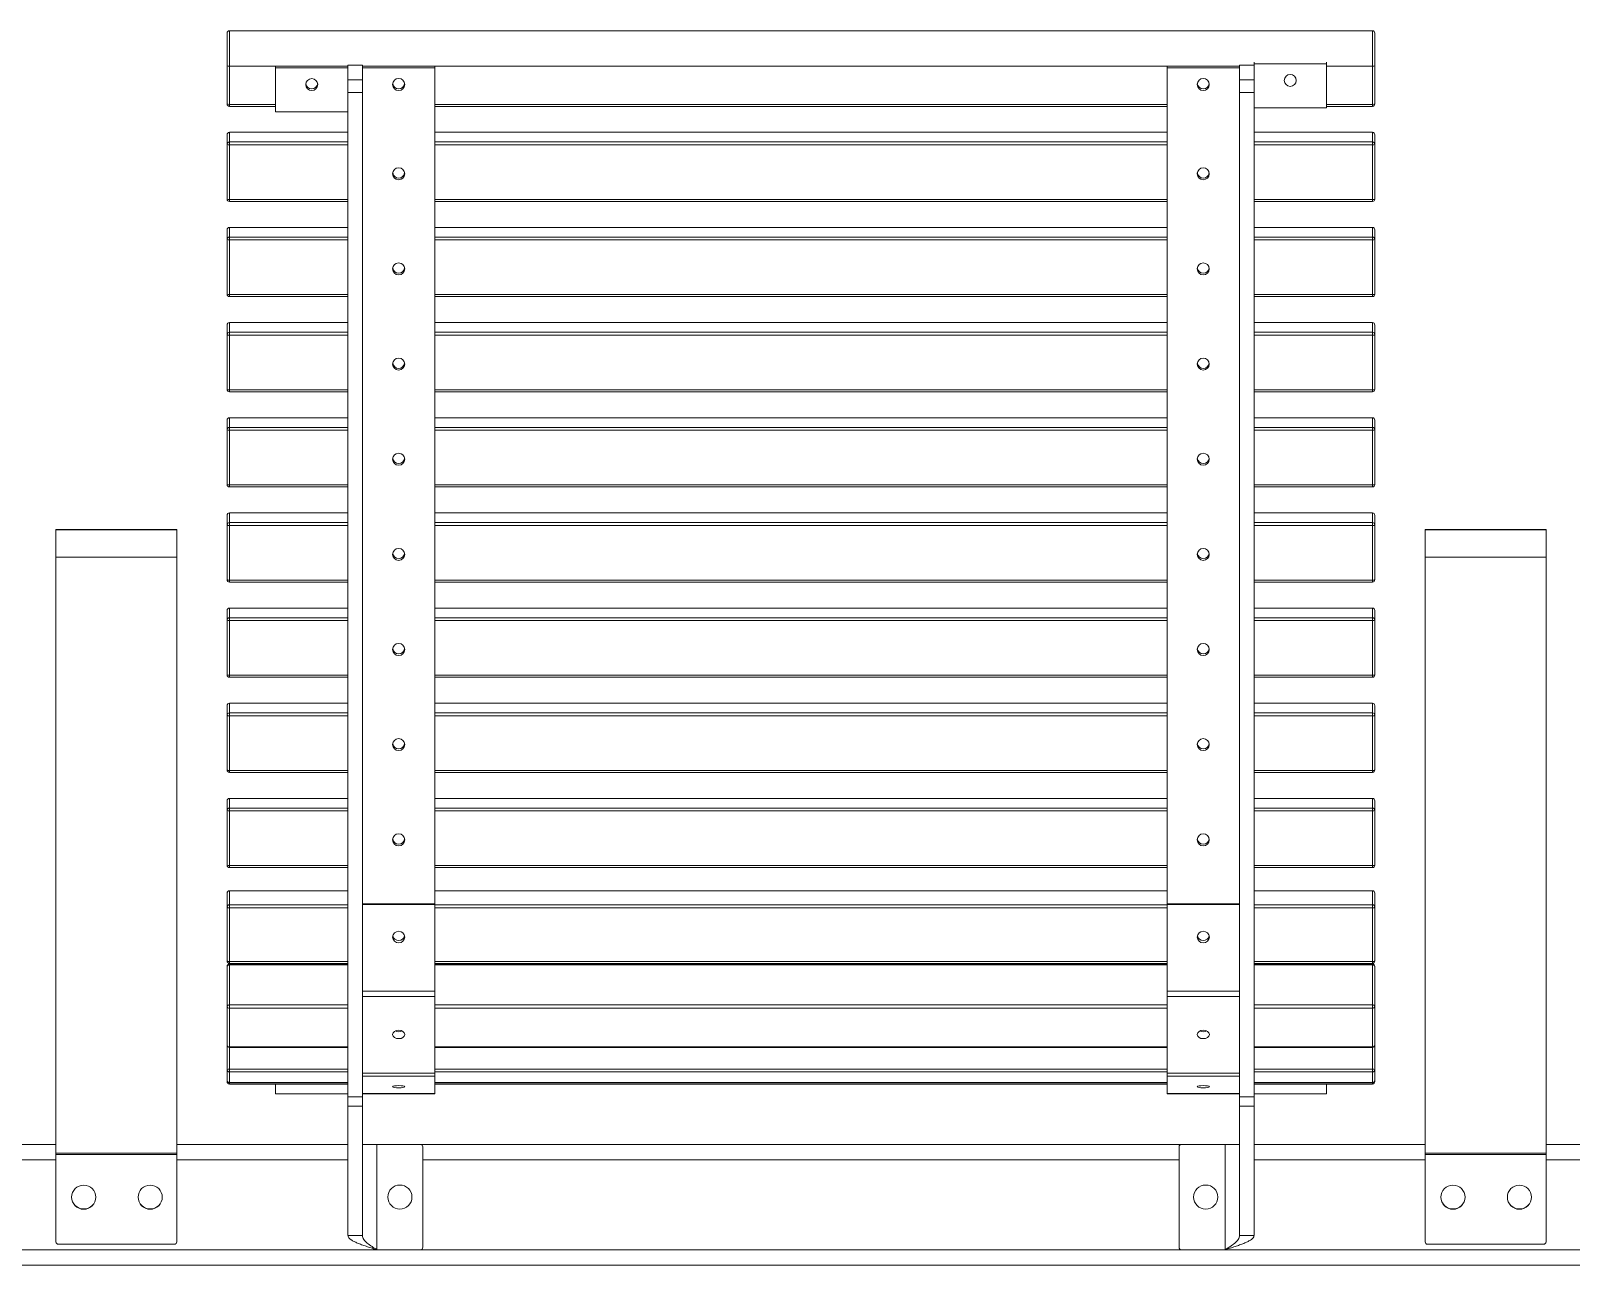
# Model space of a CAD drawing. Header units: millimetres. Extents: x 2717 to 8657, y -3129 to 1071.
# Drawn here: x 4735 to 5373, y -2093 to -1582 of the extents above; entities that cross this region are included whole.
import ezdxf

# ---------------------------------------------------------------- set-up
doc = ezdxf.new("R2010")
doc.units = ezdxf.units.MM

# ---------------------------------------------------------------- blocks, each defined once
blk = doc.blocks.new('tyl')
at = {"color": 7, "linetype": 'Continuous', "lineweight": 15}
for p, q in [((-3207.28, 1920.91), (-3207.28, 1934.4)), ((-2733.28, 1935.4), (-3206.28, 1935.4)), ((-3206.28, 1935.4), (-3206.28, 1920.73)), ((-2733.28, 1920.73), (-2733.28, 1935.4)), ((-2732.28, 1934.4), (-2732.28, 1920.91)), ((-3207.28, 1905.13), (-3207.28, 1920.91)), ((-3206.28, 1920.73), (-3206.28, 1904.96)), ((-3206.28, 1920.73), (-3187.28, 1920.73)), ((-3157.28, 1920.73), (-3187.28, 1920.73)), ((-3187.28, 1920.73), (-3187.28, 1920.04)), ((-3187.28, 1920.04), (-3187.28, 1901.81)), ((-3157.28, 1920.04), (-3187.28, 1920.04)), ((-3157.28, 1921.18), (-3151.28, 1921.18)), ((-3157.28, 1921.18), (-3157.28, 1920.41)), ((-3157.28, 1920.41), (-3157.28, 1920.04)), ((-3157.28, 1919.54), (-3157.28, 1920.04)), ((-3157.28, 1919.54), (-3157.28, 1915.06)), ((-3151.28, 1921.18), (-3151.28, 1920.41)), ((-3121.28, 1920.73), (-3151.28, 1920.73)), ((-3151.28, 1920.04), (-3151.28, 1920.41)), ((-3121.28, 1920.04), (-3151.28, 1920.04)), ((-3151.28, 1920.04), (-3151.28, 1919.54)), ((-3151.28, 1919.54), (-3151.28, 1915.06)), ((-3121.28, 1920.04), (-3121.28, 1920.73)), ((-3121.28, 1920.73), (-2818.28, 1920.73)), ((-3121.28, 1920.04), (-3121.28, 1573.99)), ((-2788.28, 1920.73), (-2818.28, 1920.73)), ((-2818.28, 1920.04), (-2818.28, 1920.73)), ((-2788.28, 1920.04), (-2818.28, 1920.04)), ((-2818.28, 1920.04), (-2818.28, 1573.99)), ((-2788.28, 1921.18), (-2782.28, 1921.18)), ((-2788.28, 1921.18), (-2788.28, 1920.41)), ((-2788.28, 1920.04), (-2788.28, 1920.41)), ((-2788.28, 1920.04), (-2788.28, 1919.54)), ((-2788.28, 1919.54), (-2788.28, 1915.06)), ((-2782.28, 1922.45), (-2782.28, 1921.78)), ((-2782.28, 1921.78), (-2782.28, 1919.67)), ((-2752.28, 1921.78), (-2782.28, 1921.78)), ((-2782.28, 1919.67), (-2782.28, 1915.06)), ((-2752.28, 1922.45), (-2752.28, 1921.78)), ((-2752.28, 1903.56), (-2752.28, 1921.78)), ((-2752.28, 1920.73), (-2733.28, 1920.73)), ((-2733.28, 1904.96), (-2733.28, 1920.73)), ((-2732.28, 1920.91), (-2732.28, 1905.13)), ((-3157.28, 1915.06), (-3151.28, 1915.06)), ((-3157.28, 1909.8), (-3157.28, 1915.06)), ((-3151.28, 1915.06), (-3151.28, 1909.8)), ((-2788.28, 1915.06), (-2782.28, 1915.06)), ((-2788.28, 1909.8), (-2788.28, 1915.06)), ((-2782.28, 1915.06), (-2782.28, 1909.8)), ((-3151.28, 1909.8), (-3157.28, 1909.8)), ((-3157.28, 1909.8), (-3157.28, 1494.07)), ((-3151.28, 1909.8), (-3151.28, 1494.07)), ((-2782.28, 1909.8), (-2788.28, 1909.8)), ((-2788.28, 1909.8), (-2788.28, 1494.07)), ((-2782.28, 1909.8), (-2782.28, 1494.07)), ((-3206.28, 1904.96), (-3187.28, 1904.96)), ((-3206.28, 1904.13), (-3206.28, 1904.96)), ((-3206.28, 1904.13), (-3187.28, 1904.13)), ((-3187.28, 1901.81), (-3157.28, 1901.81)), ((-3121.28, 1904.96), (-2818.28, 1904.96)), ((-3121.28, 1904.13), (-2818.28, 1904.13)), ((-2782.28, 1903.56), (-2752.28, 1903.56)), ((-2752.28, 1904.96), (-2733.28, 1904.96)), ((-2752.28, 1904.13), (-2733.28, 1904.13)), ((-2733.28, 1904.96), (-2733.28, 1904.13)), ((-3207.28, 1888.39), (-3207.28, 1892.38)), ((-3207.28, 1865.74), (-3207.28, 1888.39)), ((-3157.28, 1893.38), (-3206.28, 1893.38)), ((-3206.28, 1893.38), (-3206.28, 1893.37)), ((-3206.28, 1893.37), (-3206.28, 1889.38)), ((-3157.28, 1893.37), (-3206.28, 1893.37)), ((-3206.28, 1888.22), (-3206.28, 1889.38)), ((-3206.28, 1889.38), (-3157.28, 1889.38)), ((-3206.28, 1888.22), (-3206.28, 1865.57)), ((-3157.28, 1888.22), (-3206.28, 1888.22)), ((-2818.28, 1893.38), (-3121.28, 1893.38)), ((-2818.28, 1893.37), (-3121.28, 1893.37)), ((-3121.28, 1889.38), (-2818.28, 1889.38)), ((-2818.28, 1888.22), (-3121.28, 1888.22)), ((-2733.28, 1893.38), (-2782.28, 1893.38)), ((-2733.28, 1893.37), (-2782.28, 1893.37)), ((-2782.28, 1889.38), (-2733.28, 1889.38)), ((-2733.28, 1888.22), (-2782.28, 1888.22)), ((-2733.28, 1893.37), (-2733.28, 1893.38)), ((-2733.28, 1889.38), (-2733.28, 1893.37)), ((-2733.28, 1889.38), (-2733.28, 1888.22)), ((-2733.28, 1865.57), (-2733.28, 1888.22)), ((-2732.28, 1892.38), (-2732.28, 1888.39)), ((-2732.28, 1888.39), (-2732.28, 1865.74)), ((-3206.28, 1865.57), (-3157.28, 1865.57)), ((-3206.28, 1864.74), (-3206.28, 1865.57)), ((-3206.28, 1864.74), (-3157.28, 1864.74)), ((-3121.28, 1865.57), (-2818.28, 1865.57)), ((-3121.28, 1864.74), (-2818.28, 1864.74)), ((-2782.28, 1865.57), (-2733.28, 1865.57)), ((-2782.28, 1864.74), (-2733.28, 1864.74)), ((-2733.28, 1865.57), (-2733.28, 1864.74)), ((-3207.28, 1849), (-3207.28, 1852.99)), ((-3207.28, 1826.35), (-3207.28, 1849)), ((-3157.28, 1853.99), (-3206.28, 1853.99)), ((-3206.28, 1853.99), (-3206.28, 1853.98)), ((-3206.28, 1853.98), (-3206.28, 1849.98)), ((-3157.28, 1853.98), (-3206.28, 1853.98)), ((-3206.28, 1848.82), (-3206.28, 1849.98)), ((-3206.28, 1849.98), (-3157.28, 1849.98)), ((-3206.28, 1848.82), (-3206.28, 1826.17)), ((-3157.28, 1848.82), (-3206.28, 1848.82)), ((-2818.28, 1853.99), (-3121.28, 1853.99)), ((-2818.28, 1853.98), (-3121.28, 1853.98)), ((-3121.28, 1849.98), (-2818.28, 1849.98)), ((-2818.28, 1848.82), (-3121.28, 1848.82)), ((-2733.28, 1853.99), (-2782.28, 1853.99)), ((-2733.28, 1853.98), (-2782.28, 1853.98)), ((-2782.28, 1849.98), (-2733.28, 1849.98)), ((-2733.28, 1848.82), (-2782.28, 1848.82)), ((-2733.28, 1853.98), (-2733.28, 1853.99)), ((-2733.28, 1849.98), (-2733.28, 1853.98)), ((-2733.28, 1849.98), (-2733.28, 1848.82)), ((-2733.28, 1826.17), (-2733.28, 1848.82)), ((-2732.28, 1852.99), (-2732.28, 1849)), ((-2732.28, 1849), (-2732.28, 1826.35)), ((-3206.28, 1826.17), (-3157.28, 1826.17)), ((-3206.28, 1825.35), (-3206.28, 1826.17)), ((-3206.28, 1825.35), (-3157.28, 1825.35)), ((-3121.28, 1826.17), (-2818.28, 1826.17)), ((-3121.28, 1825.35), (-2818.28, 1825.35)), ((-2782.28, 1826.17), (-2733.28, 1826.17)), ((-2782.28, 1825.35), (-2733.28, 1825.35)), ((-2733.28, 1826.17), (-2733.28, 1825.35)), ((-3207.28, 1809.61), (-3207.28, 1813.6)), ((-3157.28, 1814.6), (-3206.28, 1814.6)), ((-3206.28, 1814.6), (-3206.28, 1814.58)), ((-3206.28, 1814.58), (-3206.28, 1810.59)), ((-3157.28, 1814.58), (-3206.28, 1814.58)), ((-3206.28, 1809.43), (-3206.28, 1810.59)), ((-3206.28, 1810.59), (-3157.28, 1810.59)), ((-2818.28, 1814.6), (-3121.28, 1814.6)), ((-2818.28, 1814.58), (-3121.28, 1814.58)), ((-3121.28, 1810.59), (-2818.28, 1810.59)), ((-2733.28, 1814.6), (-2782.28, 1814.6)), ((-2733.28, 1814.58), (-2782.28, 1814.58)), ((-2782.28, 1810.59), (-2733.28, 1810.59)), ((-2733.28, 1814.58), (-2733.28, 1814.6)), ((-2733.28, 1810.59), (-2733.28, 1814.58)), ((-2733.28, 1810.59), (-2733.28, 1809.43)), ((-2732.28, 1813.6), (-2732.28, 1809.61)), ((-3207.28, 1786.96), (-3207.28, 1809.61)), ((-3206.28, 1809.43), (-3206.28, 1786.78)), ((-3157.28, 1809.43), (-3206.28, 1809.43)), ((-2818.28, 1809.43), (-3121.28, 1809.43)), ((-2733.28, 1809.43), (-2782.28, 1809.43)), ((-2733.28, 1786.78), (-2733.28, 1809.43)), ((-2732.28, 1809.61), (-2732.28, 1786.96)), ((-3206.28, 1786.78), (-3157.28, 1786.78)), ((-3206.28, 1785.96), (-3206.28, 1786.78)), ((-3206.28, 1785.96), (-3157.28, 1785.96)), ((-3121.28, 1786.78), (-2818.28, 1786.78)), ((-3121.28, 1785.96), (-2818.28, 1785.96)), ((-2782.28, 1786.78), (-2733.28, 1786.78)), ((-2782.28, 1785.96), (-2733.28, 1785.96)), ((-2733.28, 1786.78), (-2733.28, 1785.96)), ((-3207.28, 1770.21), (-3207.28, 1774.21)), ((-3157.28, 1775.21), (-3206.28, 1775.21)), ((-3206.28, 1775.21), (-3206.28, 1775.19)), ((-3206.28, 1775.19), (-3206.28, 1771.2)), ((-3157.28, 1775.19), (-3206.28, 1775.19)), ((-2818.28, 1775.21), (-3121.28, 1775.21)), ((-2818.28, 1775.19), (-3121.28, 1775.19)), ((-2733.28, 1775.21), (-2782.28, 1775.21)), ((-2733.28, 1775.19), (-2782.28, 1775.19)), ((-2733.28, 1775.19), (-2733.28, 1775.21)), ((-2733.28, 1771.2), (-2733.28, 1775.19)), ((-2732.28, 1774.21), (-2732.28, 1770.21)), ((-3207.28, 1747.56), (-3207.28, 1770.21)), ((-3206.28, 1770.04), (-3206.28, 1771.2)), ((-3206.28, 1771.2), (-3157.28, 1771.2)), ((-3206.28, 1770.04), (-3206.28, 1747.39)), ((-3157.28, 1770.04), (-3206.28, 1770.04)), ((-3121.28, 1771.2), (-2818.28, 1771.2)), ((-2818.28, 1770.04), (-3121.28, 1770.04)), ((-2782.28, 1771.2), (-2733.28, 1771.2)), ((-2733.28, 1770.04), (-2782.28, 1770.04)), ((-2733.28, 1771.2), (-2733.28, 1770.04)), ((-2733.28, 1747.39), (-2733.28, 1770.04)), ((-2732.28, 1770.21), (-2732.28, 1747.56)), ((-3206.28, 1747.39), (-3157.28, 1747.39)), ((-3206.28, 1746.56), (-3206.28, 1747.39)), ((-3121.28, 1747.39), (-2818.28, 1747.39)), ((-2782.28, 1747.39), (-2733.28, 1747.39)), ((-2733.28, 1747.39), (-2733.28, 1746.56)), ((-3206.28, 1746.56), (-3157.28, 1746.56)), ((-3121.28, 1746.56), (-2818.28, 1746.56)), ((-2782.28, 1746.56), (-2733.28, 1746.56)), ((-3207.28, 1730.82), (-3207.28, 1734.82)), ((-3157.28, 1735.82), (-3206.28, 1735.82)), ((-3206.28, 1735.82), (-3206.28, 1735.8)), ((-3206.28, 1735.8), (-3206.28, 1731.81)), ((-3157.28, 1735.8), (-3206.28, 1735.8)), ((-2818.28, 1735.82), (-3121.28, 1735.82)), ((-2818.28, 1735.8), (-3121.28, 1735.8)), ((-2733.28, 1735.82), (-2782.28, 1735.82)), ((-2733.28, 1735.8), (-2782.28, 1735.8)), ((-2733.28, 1735.8), (-2733.28, 1735.82)), ((-2733.28, 1731.81), (-2733.28, 1735.8)), ((-2732.28, 1734.82), (-2732.28, 1730.82)), ((-3228.12, 1728.97), (-3278.12, 1728.97)), ((-3278.12, 1728.8), (-3278.12, 1728.97)), ((-3228.12, 1728.8), (-3278.12, 1728.8)), ((-3278.12, 1717.45), (-3278.12, 1728.8)), ((-3228.12, 1728.8), (-3228.12, 1728.97)), ((-3228.12, 1717.45), (-3228.12, 1728.8)), ((-3207.28, 1708.17), (-3207.28, 1730.82)), ((-3206.28, 1730.65), (-3206.28, 1731.81)), ((-3206.28, 1731.81), (-3157.28, 1731.81)), ((-3206.28, 1730.65), (-3206.28, 1708)), ((-3157.28, 1730.65), (-3206.28, 1730.65)), ((-3121.28, 1731.81), (-2818.28, 1731.81)), ((-2818.28, 1730.65), (-3121.28, 1730.65)), ((-2782.28, 1731.81), (-2733.28, 1731.81)), ((-2733.28, 1730.65), (-2782.28, 1730.65)), ((-2733.28, 1731.81), (-2733.28, 1730.65)), ((-2733.28, 1708), (-2733.28, 1730.65)), ((-2732.28, 1730.82), (-2732.28, 1708.17)), ((-2661.45, 1728.97), (-2711.45, 1728.97)), ((-2711.45, 1728.8), (-2711.45, 1728.97)), ((-2661.45, 1728.8), (-2711.45, 1728.8)), ((-2711.45, 1717.45), (-2711.45, 1728.8)), ((-2661.45, 1728.8), (-2661.45, 1728.97)), ((-2661.45, 1717.45), (-2661.45, 1728.8)), ((-3228.12, 1717.45), (-3278.12, 1717.45)), ((-3278.12, 1470.8), (-3278.12, 1717.45)), ((-3228.12, 1470.8), (-3228.12, 1717.45)), ((-2661.45, 1717.45), (-2711.45, 1717.45)), ((-2711.45, 1470.8), (-2711.45, 1717.45)), ((-2661.45, 1470.8), (-2661.45, 1717.45)), ((-3206.28, 1708), (-3157.28, 1708)), ((-3206.28, 1707.17), (-3206.28, 1708)), ((-3206.28, 1707.17), (-3157.28, 1707.17)), ((-3121.28, 1708), (-2818.28, 1708)), ((-3121.28, 1707.17), (-2818.28, 1707.17)), ((-2782.28, 1708), (-2733.28, 1708)), ((-2782.28, 1707.17), (-2733.28, 1707.17)), ((-2733.28, 1708), (-2733.28, 1707.17)), ((-3157.28, 1696.42), (-3206.28, 1696.42)), ((-3206.28, 1696.42), (-3206.28, 1696.41)), ((-3206.28, 1696.41), (-3206.28, 1692.41)), ((-3157.28, 1696.41), (-3206.28, 1696.41)), ((-2818.28, 1696.42), (-3121.28, 1696.42)), ((-2818.28, 1696.41), (-3121.28, 1696.41)), ((-2733.28, 1696.42), (-2782.28, 1696.42)), ((-2733.28, 1696.41), (-2782.28, 1696.41)), ((-2733.28, 1696.41), (-2733.28, 1696.42)), ((-2733.28, 1692.41), (-2733.28, 1696.41)), ((-3207.28, 1691.43), (-3207.28, 1695.42)), ((-3207.28, 1668.78), (-3207.28, 1691.43)), ((-3206.28, 1691.26), (-3206.28, 1692.41)), ((-3206.28, 1692.41), (-3157.28, 1692.41)), ((-3206.28, 1691.26), (-3206.28, 1668.6)), ((-3157.28, 1691.26), (-3206.28, 1691.26)), ((-3121.28, 1692.41), (-2818.28, 1692.41)), ((-2818.28, 1691.26), (-3121.28, 1691.26)), ((-2782.28, 1692.41), (-2733.28, 1692.41)), ((-2733.28, 1691.26), (-2782.28, 1691.26)), ((-2733.28, 1692.41), (-2733.28, 1691.26)), ((-2733.28, 1668.6), (-2733.28, 1691.26)), ((-2732.28, 1695.42), (-2732.28, 1691.43)), ((-2732.28, 1691.43), (-2732.28, 1668.78)), ((-3206.28, 1668.6), (-3157.28, 1668.6)), ((-3206.28, 1667.78), (-3206.28, 1668.6)), ((-3206.28, 1667.78), (-3157.28, 1667.78)), ((-3121.28, 1668.6), (-2818.28, 1668.6)), ((-3121.28, 1667.78), (-2818.28, 1667.78)), ((-2782.28, 1668.6), (-2733.28, 1668.6)), ((-2782.28, 1667.78), (-2733.28, 1667.78)), ((-2733.28, 1668.6), (-2733.28, 1667.78)), ((-3207.28, 1652.04), (-3207.28, 1656.03)), ((-3207.28, 1629.39), (-3207.28, 1652.04)), ((-3157.28, 1657.03), (-3206.28, 1657.03)), ((-3206.28, 1657.03), (-3206.28, 1657.02)), ((-3206.28, 1657.02), (-3206.28, 1653.02)), ((-3157.28, 1657.02), (-3206.28, 1657.02)), ((-3206.28, 1651.86), (-3206.28, 1653.02)), ((-3206.28, 1653.02), (-3157.28, 1653.02)), ((-3206.28, 1651.86), (-3206.28, 1629.21)), ((-3157.28, 1651.86), (-3206.28, 1651.86)), ((-2818.28, 1657.03), (-3121.28, 1657.03)), ((-2818.28, 1657.02), (-3121.28, 1657.02)), ((-3121.28, 1653.02), (-2818.28, 1653.02)), ((-2818.28, 1651.86), (-3121.28, 1651.86)), ((-2733.28, 1657.03), (-2782.28, 1657.03)), ((-2733.28, 1657.02), (-2782.28, 1657.02)), ((-2782.28, 1653.02), (-2733.28, 1653.02)), ((-2733.28, 1651.86), (-2782.28, 1651.86)), ((-2733.28, 1657.02), (-2733.28, 1657.03)), ((-2733.28, 1653.02), (-2733.28, 1657.02)), ((-2733.28, 1653.02), (-2733.28, 1651.86)), ((-2733.28, 1629.21), (-2733.28, 1651.86)), ((-2732.28, 1656.03), (-2732.28, 1652.04)), ((-2732.28, 1652.04), (-2732.28, 1629.39)), ((-3206.28, 1629.21), (-3157.28, 1629.21)), ((-3206.28, 1628.39), (-3206.28, 1629.21)), ((-3206.28, 1628.39), (-3157.28, 1628.39)), ((-3121.28, 1629.21), (-2818.28, 1629.21)), ((-3121.28, 1628.39), (-2818.28, 1628.39)), ((-2782.28, 1629.21), (-2733.28, 1629.21)), ((-2782.28, 1628.39), (-2733.28, 1628.39)), ((-2733.28, 1629.21), (-2733.28, 1628.39)), ((-3207.28, 1612.64), (-3207.28, 1616.64)), ((-3157.28, 1617.64), (-3206.28, 1617.64)), ((-3206.28, 1617.64), (-3206.28, 1617.62)), ((-3206.28, 1617.62), (-3206.28, 1613.63)), ((-3157.28, 1617.62), (-3206.28, 1617.62)), ((-3206.28, 1612.47), (-3206.28, 1613.63)), ((-3206.28, 1613.63), (-3157.28, 1613.63)), ((-2818.28, 1617.64), (-3121.28, 1617.64)), ((-2818.28, 1617.62), (-3121.28, 1617.62)), ((-3121.28, 1613.63), (-2818.28, 1613.63)), ((-2733.28, 1617.64), (-2782.28, 1617.64)), ((-2733.28, 1617.62), (-2782.28, 1617.62)), ((-2782.28, 1613.63), (-2733.28, 1613.63)), ((-2733.28, 1617.62), (-2733.28, 1617.64)), ((-2733.28, 1613.63), (-2733.28, 1617.62)), ((-2733.28, 1613.63), (-2733.28, 1612.47)), ((-2732.28, 1616.64), (-2732.28, 1612.64)), ((-3207.28, 1589.99), (-3207.28, 1612.64)), ((-3206.28, 1612.47), (-3206.28, 1589.82)), ((-3157.28, 1612.47), (-3206.28, 1612.47)), ((-2818.28, 1612.47), (-3121.28, 1612.47)), ((-2733.28, 1612.47), (-2782.28, 1612.47)), ((-2733.28, 1589.82), (-2733.28, 1612.47)), ((-2732.28, 1612.64), (-2732.28, 1589.99)), ((-3206.28, 1589.82), (-3157.28, 1589.82)), ((-3206.28, 1588.99), (-3206.28, 1589.82)), ((-3206.28, 1588.99), (-3157.28, 1588.99)), ((-3121.28, 1589.82), (-2818.28, 1589.82)), ((-3121.28, 1588.99), (-2818.28, 1588.99)), ((-2782.28, 1589.82), (-2733.28, 1589.82)), ((-2782.28, 1588.99), (-2733.28, 1588.99)), ((-2733.28, 1589.82), (-2733.28, 1588.99)), ((-3207.28, 1572.59), (-3207.28, 1578.37)), ((-3157.28, 1579.37), (-3206.28, 1579.37)), ((-3206.28, 1579.37), (-3206.28, 1579.33)), ((-3206.28, 1579.33), (-3206.28, 1573.56)), ((-3157.28, 1579.33), (-3206.28, 1579.33)), ((-2818.28, 1579.37), (-3121.28, 1579.37)), ((-2818.28, 1579.33), (-3121.28, 1579.33)), ((-2733.28, 1579.37), (-2782.28, 1579.37)), ((-2733.28, 1579.33), (-2782.28, 1579.33)), ((-2733.28, 1579.33), (-2733.28, 1579.37)), ((-2733.28, 1573.56), (-2733.28, 1579.33)), ((-2732.28, 1578.37), (-2732.28, 1572.59)), ((-3207.28, 1550.33), (-3207.28, 1572.59)), ((-3206.28, 1572.34), (-3206.28, 1573.56)), ((-3206.28, 1573.56), (-3157.28, 1573.56)), ((-3206.28, 1572.34), (-3206.28, 1550.07)), ((-3157.28, 1572.34), (-3206.28, 1572.34)), ((-3121.28, 1573.99), (-3151.28, 1573.99)), ((-3121.28, 1573.62), (-3151.28, 1573.62)), ((-3121.28, 1573.99), (-3121.28, 1573.62)), ((-3121.28, 1573.62), (-3121.28, 1537.78)), ((-3121.28, 1573.56), (-2818.28, 1573.56)), ((-2818.28, 1572.34), (-3121.28, 1572.34)), ((-2788.28, 1573.99), (-2818.28, 1573.99)), ((-2818.28, 1573.99), (-2818.28, 1573.62)), ((-2788.28, 1573.62), (-2818.28, 1573.62)), ((-2818.28, 1573.62), (-2818.28, 1537.78)), ((-2782.28, 1573.56), (-2733.28, 1573.56)), ((-2733.28, 1572.34), (-2782.28, 1572.34)), ((-2733.28, 1573.56), (-2733.28, 1572.34)), ((-2733.28, 1550.07), (-2733.28, 1572.34)), ((-2732.28, 1572.59), (-2732.28, 1550.33)), ((-3206.28, 1550.07), (-3157.28, 1550.07)), ((-3206.28, 1549.33), (-3206.28, 1550.07)), ((-3206.28, 1549.33), (-3157.28, 1549.33)), ((-3121.28, 1550.07), (-2818.28, 1550.07)), ((-3121.28, 1549.33), (-2818.28, 1549.33)), ((-2782.28, 1550.07), (-2733.28, 1550.07)), ((-2782.28, 1549.33), (-2733.28, 1549.33)), ((-2733.28, 1550.07), (-2733.28, 1549.33)), ((-3207.28, 1531.48), (-3207.28, 1548.02)), ((-3157.28, 1549.02), (-3206.28, 1549.02)), ((-3206.28, 1548.71), (-3206.28, 1549.02)), ((-3206.28, 1548.71), (-3206.28, 1532.17)), ((-3157.28, 1548.71), (-3206.28, 1548.71)), ((-2818.28, 1549.02), (-3121.28, 1549.02)), ((-2818.28, 1548.71), (-3121.28, 1548.71)), ((-2733.28, 1549.02), (-2782.28, 1549.02)), ((-2733.28, 1548.71), (-2782.28, 1548.71)), ((-2733.28, 1549.02), (-2733.28, 1548.71)), ((-2733.28, 1532.17), (-2733.28, 1548.71)), ((-2732.28, 1548.02), (-2732.28, 1531.48)), ((-3121.28, 1537.78), (-3151.28, 1537.78)), ((-3121.28, 1537.78), (-3121.28, 1535.56)), ((-2788.28, 1537.78), (-2818.28, 1537.78)), ((-2818.28, 1537.78), (-2818.28, 1535.56)), ((-3207.28, 1515.5), (-3207.28, 1531.48)), ((-3206.28, 1530.76), (-3206.28, 1532.17)), ((-3206.28, 1532.17), (-3157.28, 1532.17)), ((-3206.28, 1530.76), (-3206.28, 1514.78)), ((-3157.28, 1530.76), (-3206.28, 1530.76)), ((-3121.28, 1535.56), (-3151.28, 1535.56)), ((-3121.28, 1535.56), (-3121.28, 1503.9)), ((-3121.28, 1532.17), (-2818.28, 1532.17)), ((-2818.28, 1530.76), (-3121.28, 1530.76)), ((-2788.28, 1535.56), (-2818.28, 1535.56)), ((-2818.28, 1535.56), (-2818.28, 1503.9)), ((-2782.28, 1532.17), (-2733.28, 1532.17)), ((-2733.28, 1530.76), (-2782.28, 1530.76)), ((-2733.28, 1532.17), (-2733.28, 1530.76)), ((-2733.28, 1514.78), (-2733.28, 1530.76)), ((-2732.28, 1531.48), (-2732.28, 1515.5)), ((-3207.28, 1505.35), (-3207.28, 1515.5)), ((-3206.28, 1514.78), (-3157.28, 1514.78)), ((-3206.28, 1514.5), (-3206.28, 1514.78)), ((-3206.28, 1514.5), (-3157.28, 1514.5)), ((-3206.28, 1514.5), (-3206.28, 1505.54)), ((-3121.28, 1514.78), (-2818.28, 1514.78)), ((-3121.28, 1514.5), (-2818.28, 1514.5)), ((-2782.28, 1514.78), (-2733.28, 1514.78)), ((-2782.28, 1514.5), (-2733.28, 1514.5)), ((-2733.28, 1514.78), (-2733.28, 1514.5)), ((-2733.28, 1505.54), (-2733.28, 1514.5)), ((-2732.28, 1515.5), (-2732.28, 1505.35)), ((-3207.28, 1500.91), (-3207.28, 1505.35)), ((-3206.28, 1504.37), (-3206.28, 1505.54)), ((-3206.28, 1505.54), (-3157.28, 1505.54)), ((-3121.28, 1505.54), (-2818.28, 1505.54)), ((-2782.28, 1505.54), (-2733.28, 1505.54)), ((-2733.28, 1505.54), (-2733.28, 1504.37)), ((-2732.28, 1505.35), (-2732.28, 1500.91)), ((-3207.28, 1500.36), (-3207.28, 1500.91)), ((-3207.28, 1500.36), (-3207.11, 1500.36)), ((-3206.28, 1504.37), (-3206.28, 1499.93)), ((-3157.28, 1504.37), (-3206.28, 1504.37)), ((-3206.28, 1499.93), (-3157.28, 1499.93)), ((-3206.28, 1499.91), (-3206.28, 1499.93)), ((-3206.28, 1499.91), (-3157.28, 1499.91)), ((-3206.28, 1499.36), (-3206.28, 1499.91)), ((-3157.28, 1499.36), (-3206.28, 1499.36)), ((-3187.28, 1499.36), (-3187.28, 1495.36)), ((-3121.28, 1503.9), (-3151.28, 1503.9)), ((-3121.28, 1502.66), (-3151.28, 1502.66)), ((-2818.28, 1504.37), (-3121.28, 1504.37)), ((-3121.28, 1503.9), (-3121.28, 1502.66)), ((-3121.28, 1502.66), (-3121.28, 1495.44)), ((-3121.28, 1499.93), (-2818.28, 1499.93)), ((-3121.28, 1499.91), (-2818.28, 1499.91)), ((-2818.28, 1499.36), (-3121.28, 1499.36)), ((-2788.28, 1503.9), (-2818.28, 1503.9)), ((-2818.28, 1503.9), (-2818.28, 1502.66)), ((-2788.28, 1502.66), (-2818.28, 1502.66)), ((-2818.28, 1502.66), (-2818.28, 1495.44)), ((-2733.28, 1504.37), (-2782.28, 1504.37)), ((-2782.28, 1499.93), (-2733.28, 1499.93)), ((-2782.28, 1499.91), (-2733.28, 1499.91)), ((-2733.28, 1499.36), (-2782.28, 1499.36)), ((-2752.28, 1499.36), (-2752.28, 1495.36)), ((-2733.28, 1499.93), (-2733.28, 1504.37)), ((-2733.28, 1499.93), (-2733.28, 1499.91)), ((-2733.28, 1499.91), (-2733.28, 1499.36)), ((-2732.45, 1500.36), (-2732.28, 1500.36)), ((-2732.28, 1500.91), (-2732.28, 1500.36)), ((-3157.28, 1495.36), (-3187.28, 1495.36)), ((-3157.28, 1494.07), (-3151.28, 1494.07)), ((-3157.28, 1490.25), (-3157.28, 1494.07)), ((-3121.28, 1495.44), (-3151.28, 1495.44)), ((-3121.28, 1495.36), (-3151.28, 1495.36)), ((-3151.28, 1494.07), (-3151.28, 1490.25)), ((-3121.28, 1495.44), (-3121.28, 1495.36)), ((-2788.28, 1495.44), (-2818.28, 1495.44)), ((-2818.28, 1495.44), (-2818.28, 1495.36)), ((-2788.28, 1495.36), (-2818.28, 1495.36)), ((-2788.28, 1494.07), (-2782.28, 1494.07)), ((-2788.28, 1490.25), (-2788.28, 1494.07)), ((-2752.28, 1495.36), (-2782.28, 1495.36)), ((-2782.28, 1494.07), (-2782.28, 1490.25)), ((-3151.28, 1490.25), (-3157.28, 1490.25)), ((-3157.28, 1490.25), (-3157.28, 1436.64)), ((-3151.28, 1490.25), (-3151.28, 1436.64)), ((-2782.28, 1490.25), (-2788.28, 1490.25)), ((-2788.28, 1490.25), (-2788.28, 1436.64)), ((-2782.28, 1490.25), (-2782.28, 1436.64)), ((-3348.95, 1474.36), (-3278.12, 1474.36)), ((-3228.12, 1474.36), (-3157.28, 1474.36)), ((-3145.28, 1474.36), (-3151.28, 1474.36)), ((-3145.28, 1430.76), (-3145.28, 1474.36)), ((-3145.28, 1474.36), (-3127.28, 1474.36)), ((-3127.28, 1474.36), (-2812.28, 1474.36)), ((-3126.28, 1473.36), (-3126.28, 1431.76)), ((-2813.28, 1473.36), (-2813.28, 1431.76)), ((-2794.28, 1474.36), (-2812.28, 1474.36)), ((-2794.28, 1474.36), (-2794.28, 1430.76)), ((-2788.28, 1474.36), (-2794.28, 1474.36)), ((-2782.28, 1474.36), (-2711.45, 1474.36)), ((-2661.45, 1474.36), (-2590.61, 1474.36)), ((-3348.95, 1467.96), (-3278.12, 1467.96)), ((-3228.12, 1470.8), (-3278.12, 1470.8)), ((-3278.12, 1470.13), (-3278.12, 1470.8)), ((-3228.12, 1470.13), (-3278.12, 1470.13)), ((-3278.12, 1434.04), (-3278.12, 1470.13)), ((-3228.12, 1470.13), (-3228.12, 1470.8)), ((-3228.12, 1434.04), (-3228.12, 1470.13)), ((-3228.12, 1467.96), (-3157.28, 1467.96)), ((-3126.28, 1467.96), (-2813.28, 1467.96)), ((-2782.28, 1467.96), (-2711.45, 1467.96)), ((-2661.45, 1470.8), (-2711.45, 1470.8)), ((-2711.45, 1470.13), (-2711.45, 1470.8)), ((-2661.45, 1470.13), (-2711.45, 1470.13)), ((-2711.45, 1434.04), (-2711.45, 1470.13)), ((-2661.45, 1470.13), (-2661.45, 1470.8)), ((-2661.45, 1434.04), (-2661.45, 1470.13)), ((-2661.45, 1467.96), (-2590.61, 1467.96)), ((-3151.28, 1436.64), (-3157.28, 1436.64)), ((-2788.28, 1436.64), (-2782.28, 1436.64)), ((-4978.11, 1430.76), (-1528.11, 1430.76)), ((-3229.12, 1433.04), (-3277.12, 1433.04)), ((-3127.28, 1430.76), (-3145.28, 1430.76)), ((-2812.28, 1430.76), (-2794.28, 1430.76)), ((-2662.45, 1433.04), (-2710.45, 1433.04)), ((-4978.11, 1424.36), (-1528.11, 1424.36))]:
    blk.add_line(p, q, dxfattribs=at)
at = {"color": 7, "linetype": 'Continuous', "lineweight": 15, "flags": 128}
for points in [[(-3136.28, 1557.78), (-3135.32, 1557.96), (-3134.51, 1558.49), (-3133.97, 1559.27), (-3133.78, 1560.2), (-3133.97, 1561.13), (-3134.51, 1561.91), (-3135.32, 1562.44), (-3136.28, 1562.62), (-3137.24, 1562.44), (-3138.05, 1561.91), (-3138.59, 1561.13), (-3138.78, 1560.2), (-3138.59, 1559.27), (-3138.05, 1558.49), (-3137.24, 1557.96), (-3136.28, 1557.78)], [(-2803.28, 1557.78), (-2802.32, 1557.96), (-2801.51, 1558.49), (-2800.97, 1559.27), (-2800.78, 1560.2), (-2800.97, 1561.13), (-2801.51, 1561.91), (-2802.32, 1562.44), (-2803.28, 1562.62), (-2804.24, 1562.44), (-2805.05, 1561.91), (-2805.59, 1561.13), (-2805.78, 1560.2), (-2805.59, 1559.27), (-2805.05, 1558.49), (-2804.24, 1557.96), (-2803.28, 1557.78)], [(-3136.28, 1518.15), (-3135.32, 1518.28), (-3134.51, 1518.66), (-3133.97, 1519.22), (-3133.78, 1519.89), (-3133.97, 1520.55), (-3134.51, 1521.12), (-3135.32, 1521.49), (-3136.28, 1521.63), (-3137.24, 1521.49), (-3138.05, 1521.12), (-3138.59, 1520.55), (-3138.78, 1519.89), (-3138.59, 1519.22), (-3138.05, 1518.66), (-3137.24, 1518.28), (-3136.28, 1518.15)], [(-2803.28, 1518.15), (-2802.32, 1518.28), (-2801.51, 1518.66), (-2800.97, 1519.22), (-2800.78, 1519.89), (-2800.97, 1520.55), (-2801.51, 1521.12), (-2802.32, 1521.49), (-2803.28, 1521.63), (-2804.24, 1521.49), (-2805.05, 1521.12), (-2805.59, 1520.55), (-2805.78, 1519.89), (-2805.59, 1519.22), (-2805.05, 1518.66), (-2804.24, 1518.28), (-2803.28, 1518.15)], [(-3136.28, 1497.75), (-3135.32, 1497.78), (-3134.51, 1497.89), (-3133.97, 1498.04), (-3133.78, 1498.23), (-3133.97, 1498.41), (-3134.51, 1498.57), (-3135.32, 1498.67), (-3136.28, 1498.71), (-3137.24, 1498.67), (-3138.05, 1498.57), (-3138.59, 1498.41), (-3138.78, 1498.23), (-3138.59, 1498.04), (-3138.05, 1497.89), (-3137.24, 1497.78), (-3136.28, 1497.75)], [(-2803.28, 1497.75), (-2802.32, 1497.78), (-2801.51, 1497.89), (-2800.97, 1498.04), (-2800.78, 1498.23), (-2800.97, 1498.41), (-2801.51, 1498.57), (-2802.32, 1498.67), (-2803.28, 1498.71), (-2804.24, 1498.67), (-2805.05, 1498.57), (-2805.59, 1498.41), (-2805.78, 1498.23), (-2805.59, 1498.04), (-2805.05, 1497.89), (-2804.24, 1497.78), (-2803.28, 1497.75)]]:
    blk.add_lwpolyline(points, dxfattribs=at)
at = {"color": 7, "linetype": 'Continuous', "lineweight": 15}
for centre, radius in [((-3172.27, 1913.12), 2.49), ((-3136.29, 1913.17), 2.49), ((-2803.29, 1913.17), 2.49), ((-2767.27, 1914.87), 2.49), ((-3136.29, 1876.22), 2.49), ((-2803.29, 1876.22), 2.49), ((-3136.29, 1836.83), 2.49), ((-2803.29, 1836.83), 2.49), ((-3136.29, 1797.44), 2.49), ((-2803.29, 1797.44), 2.49), ((-3136.29, 1758.04), 2.49), ((-2803.29, 1758.04), 2.49), ((-3136.29, 1718.65), 2.49), ((-2803.29, 1718.65), 2.49), ((-3136.29, 1679.26), 2.49), ((-2803.29, 1679.26), 2.49), ((-3136.29, 1639.87), 2.49), ((-2803.29, 1639.87), 2.49), ((-3136.29, 1600.47), 2.49), ((-2803.29, 1600.47), 2.49), ((-3266.62, 1452.52), 5), ((-3239.12, 1452.52), 5), ((-3135.78, 1452.56), 5), ((-2802.28, 1452.56), 5), ((-2699.95, 1452.52), 5), ((-2672.45, 1452.52), 5)]:
    blk.add_circle(centre, radius, dxfattribs=at)
for centre, radius, start, end in [((-3206.28, 1934.4), 1, 90, 180), ((-2733.28, 1934.4), 1, 0, 90), ((-3206.52, 1922.3), 1.59, 241.51839, 278.77946), ((-2733.04, 1922.3), 1.59, 261.22054, 298.48161), ((-3172.28, 1913.88), 2.5, 188.8078, 351.1922), ((-3136.28, 1913.88), 2.5, 188.8078, 351.1922), ((-2803.28, 1913.88), 2.5, 188.8078, 351.1922), ((-3206.28, 1905.13), 1, 180, 270), ((-3206.52, 1906.53), 1.59, 241.51839, 278.77946), ((-2733.28, 1905.13), 1, 270, 0), ((-2733.04, 1906.53), 1.59, 261.22054, 298.48161), ((-3206.28, 1892.38), 1, 90, 180), ((-3206.29, 1892.38), 0.992, 89.56481, 179.55809), ((-3206.29, 1888.38), 0.992, 89.56481, 179.55809), ((-3206.52, 1889.79), 1.59, 241.51839, 278.77946), ((-2733.28, 1892.38), 1, 0, 90), ((-2733.27, 1892.38), 0.992, 0.44191, 90.43519), ((-2733.27, 1888.38), 0.992, 0.44191, 90.43519), ((-2733.04, 1889.79), 1.59, 261.22054, 298.48161), ((-3136.28, 1876.93), 2.5, 188.80781, 351.19219), ((-2803.28, 1876.93), 2.5, 188.8078, 351.1922), ((-3206.28, 1865.74), 1, 180, 270), ((-3206.52, 1867.14), 1.59, 241.51839, 278.77946), ((-2733.28, 1865.74), 1, 270, 0), ((-2733.04, 1867.14), 1.59, 261.22054, 298.48161), ((-3206.28, 1852.99), 1, 90, 180), ((-3206.29, 1852.98), 0.992, 89.56481, 179.55809), ((-3206.29, 1848.99), 0.992, 89.56481, 179.55809), ((-3206.52, 1850.39), 1.59, 241.51839, 278.77946), ((-2733.28, 1852.99), 1, 0, 90), ((-2733.27, 1852.98), 0.992, 0.44191, 90.43519), ((-2733.27, 1848.99), 0.992, 0.44191, 90.43519), ((-2733.04, 1850.39), 1.59, 261.22054, 298.48161), ((-3136.28, 1837.54), 2.5, 188.80779, 351.19221), ((-2803.28, 1837.54), 2.5, 188.8078, 351.1922), ((-3206.28, 1826.35), 1, 180, 270), ((-3206.52, 1827.74), 1.59, 241.51839, 278.77946), ((-2733.28, 1826.35), 1, 270, 0), ((-2733.04, 1827.74), 1.59, 261.22054, 298.48161), ((-3206.28, 1813.6), 1, 90, 180), ((-3206.29, 1813.59), 0.992, 89.56481, 179.55809), ((-3206.29, 1809.6), 0.992, 89.56481, 179.55809), ((-2733.28, 1813.6), 1, 0, 90), ((-2733.27, 1813.59), 0.992, 0.44191, 90.43519), ((-2733.27, 1809.6), 0.992, 0.44191, 90.43519), ((-3206.52, 1811), 1.59, 241.51839, 278.77946), ((-2733.04, 1811), 1.59, 261.22054, 298.48161), ((-3136.28, 1798.14), 2.5, 188.80781, 351.19219), ((-2803.28, 1798.14), 2.5, 188.8078, 351.1922), ((-3206.28, 1786.96), 1, 180, 270), ((-3206.52, 1788.35), 1.59, 241.51839, 278.77946), ((-2733.28, 1786.96), 1, 270, 0), ((-2733.04, 1788.35), 1.59, 261.22054, 298.48161), ((-3206.28, 1774.21), 1, 90, 180), ((-3206.29, 1774.2), 0.992, 89.56481, 179.55809), ((-2733.28, 1774.21), 1, 0, 90), ((-2733.27, 1774.2), 0.992, 0.44191, 90.43519), ((-3206.29, 1770.21), 0.992, 89.56481, 179.55809), ((-3206.52, 1771.61), 1.59, 241.51839, 278.77946), ((-2733.27, 1770.21), 0.992, 0.44191, 90.43519), ((-2733.04, 1771.61), 1.59, 261.22054, 298.48161), ((-3136.28, 1758.75), 2.5, 188.80781, 351.19219), ((-2803.28, 1758.75), 2.5, 188.8078, 351.1922), ((-3206.28, 1747.56), 1, 180, 270), ((-3206.52, 1748.96), 1.59, 241.51839, 278.77946), ((-2733.28, 1747.56), 1, 270, 0), ((-2733.04, 1748.96), 1.59, 261.22054, 298.48161), ((-3206.28, 1734.82), 1, 90, 180), ((-3206.29, 1734.81), 0.992, 89.56481, 179.55809), ((-2733.28, 1734.82), 1, 0, 90), ((-2733.27, 1734.81), 0.992, 0.44191, 90.43519), ((-3206.29, 1730.81), 0.992, 89.56481, 179.55809), ((-3206.52, 1732.22), 1.59, 241.51839, 278.77946), ((-2733.27, 1730.81), 0.992, 0.44191, 90.43519), ((-2733.04, 1732.22), 1.59, 261.22054, 298.48161), ((-3136.28, 1719.36), 2.5, 188.8078, 351.1922), ((-2803.28, 1719.36), 2.5, 188.8078, 351.1922), ((-3206.28, 1708.17), 1, 180, 270), ((-3206.52, 1709.57), 1.59, 241.51839, 278.77946), ((-2733.28, 1708.17), 1, 270, 0), ((-2733.04, 1709.57), 1.59, 261.22054, 298.48161), ((-3206.28, 1695.42), 1, 90, 180), ((-3206.29, 1695.42), 0.992, 89.56481, 179.55809), ((-2733.28, 1695.42), 1, 0, 90), ((-2733.27, 1695.42), 0.992, 0.44191, 90.43519), ((-3206.29, 1691.42), 0.992, 89.56481, 179.55809), ((-3206.52, 1692.83), 1.59, 241.51839, 278.77946), ((-2733.27, 1691.42), 0.992, 0.44191, 90.43519), ((-2733.04, 1692.83), 1.59, 261.22054, 298.48161), ((-3136.28, 1679.97), 2.5, 188.8078, 351.1922), ((-2803.28, 1679.97), 2.5, 188.8078, 351.1922), ((-3206.28, 1668.78), 1, 180, 270), ((-3206.52, 1670.17), 1.59, 241.51839, 278.77946), ((-2733.28, 1668.78), 1, 270, 0), ((-2733.04, 1670.17), 1.59, 261.22054, 298.48161), ((-3206.28, 1656.03), 1, 90, 180), ((-3206.29, 1656.02), 0.992, 89.56481, 179.55809), ((-3206.29, 1652.03), 0.992, 89.56481, 179.55809), ((-3206.52, 1653.43), 1.59, 241.51839, 278.77946), ((-2733.28, 1656.03), 1, 0, 90), ((-2733.27, 1656.02), 0.992, 0.44191, 90.43519), ((-2733.27, 1652.03), 0.992, 0.44191, 90.43519), ((-2733.04, 1653.43), 1.59, 261.22054, 298.48161), ((-3136.28, 1640.57), 2.5, 188.8078, 351.1922), ((-2803.28, 1640.57), 2.5, 188.8078, 351.1922), ((-3206.28, 1629.39), 1, 180, 270), ((-3206.52, 1630.78), 1.59, 241.51839, 278.77946), ((-2733.28, 1629.39), 1, 270, 0), ((-2733.04, 1630.78), 1.59, 261.22054, 298.48161), ((-3206.28, 1616.64), 1, 90, 180), ((-3206.29, 1616.63), 0.992, 89.56481, 179.55809), ((-3206.29, 1612.64), 0.992, 89.56481, 179.55809), ((-2733.28, 1616.64), 1, 0, 90), ((-2733.27, 1616.63), 0.992, 0.44191, 90.43519), ((-2733.27, 1612.64), 0.992, 0.44191, 90.43519), ((-3206.52, 1614.04), 1.59, 241.51839, 278.77946), ((-2733.04, 1614.04), 1.59, 261.22054, 298.48161), ((-3136.28, 1601.18), 2.5, 188.80779, 351.19221), ((-2803.28, 1601.18), 2.5, 188.8078, 351.1922), ((-3206.28, 1589.99), 1, 180, 270), ((-3206.52, 1591.39), 1.59, 241.51839, 278.77946), ((-2733.28, 1589.99), 1, 270, 0), ((-2733.04, 1591.39), 1.59, 261.22054, 298.48161), ((-3206.28, 1578.37), 1, 90, 180), ((-3206.29, 1578.35), 0.984, 89.08159, 179.05116), ((-2733.28, 1578.37), 1, 0, 90), ((-2733.26, 1578.35), 0.984, 0.94884, 90.91841), ((-3206.29, 1572.57), 0.984, 89.08159, 179.05116), ((-3206.51, 1573.52), 1.21, 230.60202, 281.19399), ((-2733.26, 1572.57), 0.984, 0.94884, 90.91841), ((-2733.04, 1573.52), 1.21, 258.80601, 309.39798), ((-3136.28, 1561.29), 2.51, 193.45201, 346.54799), ((-2803.28, 1561.29), 2.51, 193.45201, 346.54799), ((-3206.28, 1550.33), 1, 180, 270), ((-3206.51, 1551.26), 1.21, 230.60202, 281.19399), ((-2733.28, 1550.33), 1, 270, 0), ((-2733.04, 1551.26), 1.21, 258.80601, 309.39798), ((-3206.28, 1548.02), 1, 90, 180), ((-3206.41, 1547.83), 0.89, 81.65001, 167.93646), ((-2733.28, 1548.02), 1, 0, 90), ((-2733.15, 1547.83), 0.89, 12.06354, 98.34999), ((-3206.41, 1531.29), 0.89, 81.65001, 167.93646), ((-3206.4, 1531.65), 0.895, 190.80639, 277.74915), ((-2733.15, 1531.29), 0.89, 12.06354, 98.34999), ((-2733.16, 1531.65), 0.895, 262.25085, 349.19361), ((-3136.28, 1524.42), 3.39, 245.61113, 294.38887), ((-2803.28, 1524.42), 3.39, 245.61113, 294.38887), ((-3206.28, 1515.5), 1, 180, 270), ((-3206.4, 1515.66), 0.895, 190.80639, 277.74915), ((-2733.28, 1515.5), 1, 270, 0), ((-2733.16, 1515.66), 0.895, 262.25085, 349.19361), ((-3206.52, 1504.1), 1.46, 80.51659, 121.31517), ((-3206.29, 1505.36), 0.991, 180.54804, 270.53775), ((-2733.04, 1504.1), 1.46, 58.68483, 99.48341), ((-2733.27, 1505.36), 0.991, 269.46225, 359.45196), ((-3206.28, 1500.91), 1, 180, 270), ((-3206.29, 1500.92), 0.991, 180.54804, 270.53775), ((-3206.28, 1500.36), 1, 180, 270), ((-2733.28, 1500.91), 1, 270, 0), ((-2733.27, 1500.92), 0.991, 269.46225, 359.45196), ((-2733.28, 1500.36), 1, 270, 360), ((-3127.28, 1473.36), 1, 0, 90), ((-2812.28, 1473.36), 1, 90, 180), ((-3266.62, 1452.52), 5, 180.00001, 359.99999), ((-3266.62, 1452.63), 5, 180.70415, 270), ((-3266.62, 1452.63), 5, 270, 359.29786), ((-3239.12, 1452.52), 5, 180.00001, 359.99999), ((-3239.12, 1452.63), 5, 180.67435, 270), ((-3239.12, 1452.63), 5, 270, 359.32609), ((-2699.95, 1452.52), 5, 180.00001, 359.99999), ((-2699.95, 1452.63), 5, 180.66584, 270), ((-2699.95, 1452.63), 5, 270, 359.33425), ((-2672.45, 1452.52), 5, 180.00001, 359.99999), ((-2672.45, 1452.63), 5, 180.66772, 270), ((-2672.45, 1452.63), 5, 270, 359.3322), ((-3277.12, 1434.04), 1, 180.00001, 270.00001), ((-3229.12, 1434.04), 1, 269.99999, 359.99999), ((-3127.28, 1431.76), 1, 270, 0), ((-2812.28, 1431.76), 1, 180, 270), ((-2710.45, 1434.04), 1, 180.00001, 270.00001), ((-2662.45, 1434.04), 1, 269.99999, 359.99999)]:
    blk.add_arc(centre, radius, start, end, dxfattribs=at)
for points, knots in [([(-3157.28, 1436.64), (-3157.24, 1436.42), (-3157.17, 1435.98), (-3156.6, 1435.32), (-3155.69, 1434.66), (-3154.46, 1434), (-3152.94, 1433.34), (-3151.19, 1432.68), (-3149.24, 1432.01), (-3147.25, 1431.37), (-3145.91, 1430.96), (-3145.28, 1430.76)], [0, 0, 0, 0, 0.1109008, 0.2250164, 0.3359358, 0.4500715, 0.5609909, 0.6751268, 0.7860461, 0.9001818, 1, 1, 1, 1]), ([(-3151.28, 1436.64), (-3151.17, 1436.1), (-3150.96, 1435.06), (-3149.41, 1433.53), (-3147.44, 1432.11), (-3145.96, 1431.18), (-3145.28, 1430.76)], [0, 0, 0, 0, 0.2759551, 0.529499, 0.7829832, 1, 1, 1, 1]), ([(-2794.28, 1430.76), (-2793.58, 1430.98), (-2792.17, 1431.42), (-2790.12, 1432.08), (-2788.19, 1432.74), (-2786.46, 1433.4), (-2784.96, 1434.07), (-2783.76, 1434.73), (-2782.89, 1435.39), (-2782.37, 1436.03), (-2782.31, 1436.45), (-2782.28, 1436.64)], [0, 0, 0, 0, 0.110901, 0.225016, 0.335936, 0.450072, 0.560991, 0.675127, 0.786046, 0.900182, 1, 1, 1, 1]), ([(-2794.28, 1430.76), (-2793.41, 1431.3), (-2791.74, 1432.34), (-2789.73, 1433.88), (-2788.49, 1435.3), (-2788.35, 1436.22), (-2788.28, 1436.64)], [0, 0, 0, 0, 0.275955, 0.529499, 0.782983, 1, 1, 1, 1])]:
    blk.add_open_spline(points, degree=3, knots=knots, dxfattribs=at)

msp = doc.modelspace()

# ---------------------------------------------------------------- block references
msp.add_blockref('tyl', (8023.73, -3517.39))

doc.saveas('drawing.dxf')
